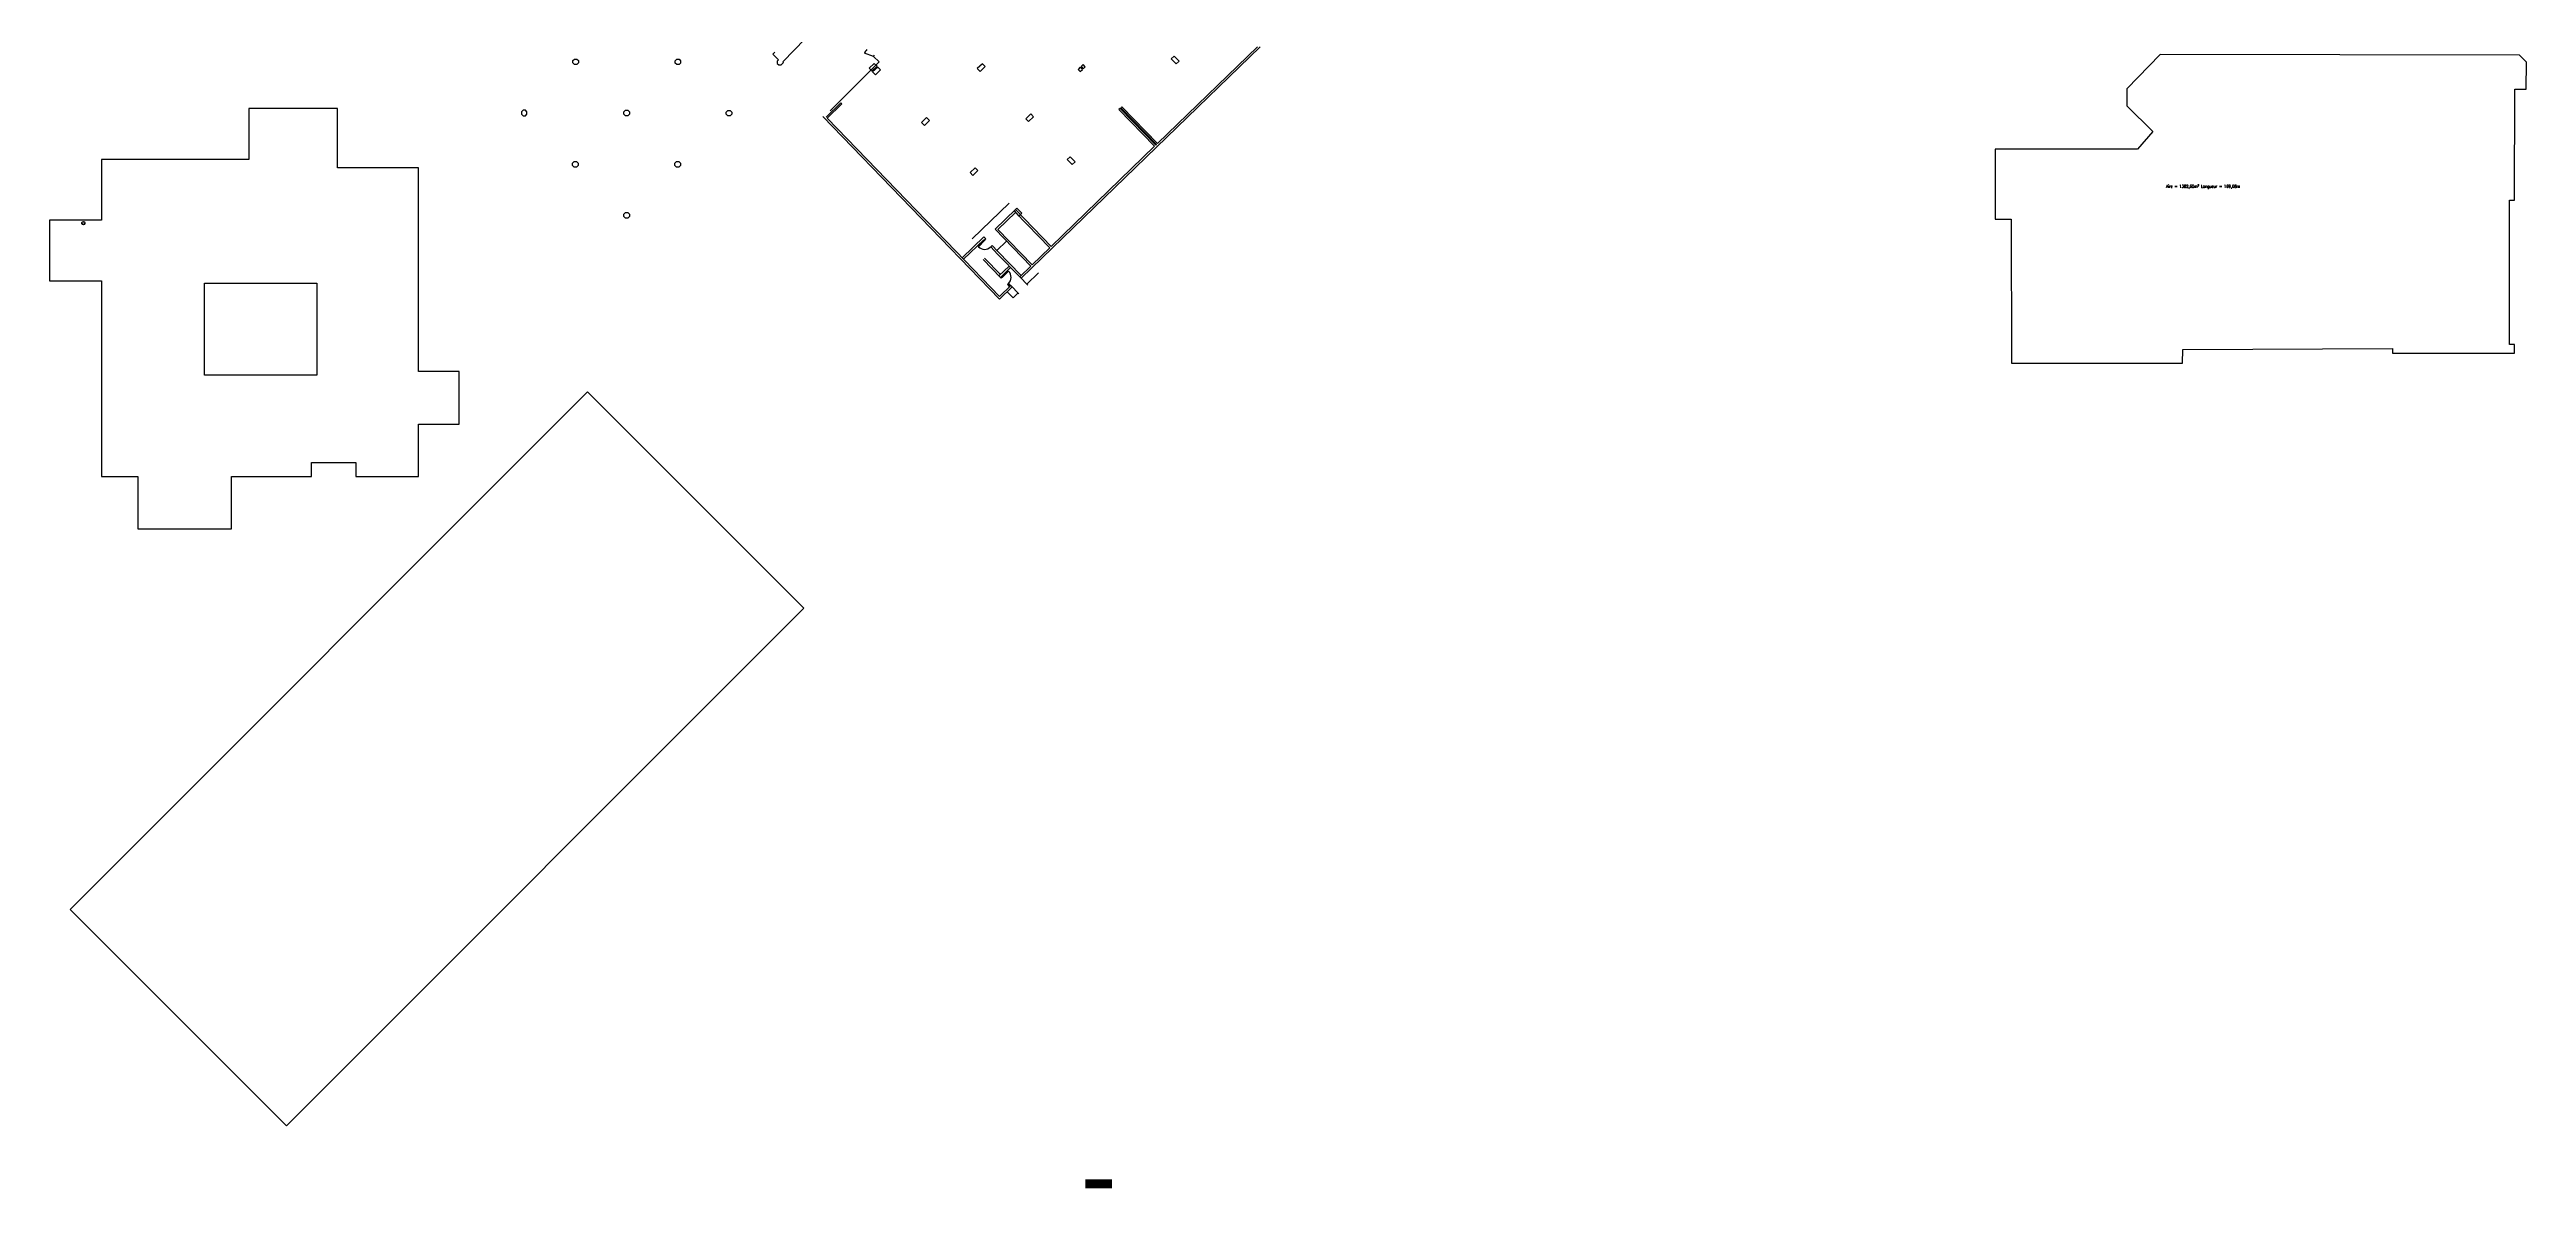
# Model space of a CAD drawing. Header units: metres. Extents: x -170671 to 7046476, y -35663801 to 566855.
# Drawn here: x 17481 to 42128, y -3397 to 7933 of the extents above; entities that cross this region are included whole.
import ezdxf

# ---------------------------------------------------------------- set-up
doc = ezdxf.new("R2010")
doc.units = ezdxf.units.M
doc.header["$LTSCALE"] = 100
for name, color, linetype in [('0-mur', 250, 'Continuous'), ('0-porte', 6, 'Continuous'), ('04-Mur cloisons existant', 253, 'Continuous'), ('1-BATI', 2, 'Continuous'), ('1-CARTOUCHE', 7, 'Continuous'), ('1-mur', 250, 'Continuous')]:
    doc.layers.add(name, color=color, linetype=linetype)
doc.styles.add('COT', font='ROMANS.SHX', dxfattribs={"width": 0.8})

msp = doc.modelspace()

# ---------------------------------------------------------------- hatches: boundary and pattern name
at = {"layer": '04-Mur cloisons existant'}
msp.add_hatch(color=256, dxfattribs=at).paths.add_polyline_path([(27789.715, -3306.82), (28054.406, -3306.82), (28054.406, -3397.417), (27789.715, -3397.417)])

# ---------------------------------------------------------------- linework, layer by layer
at = {"layer": '0-mur', "color": 0}
for p, q in [((24777.1, 7810.869), (25223.916, 8268.003)), ((24677.998, 7885.884), (24697.912, 7905.844)), ((27148.871, 5657.389), (29528.081, 7958.947)), ((28506.423, 6998.449), (29499.803, 7959.424)), ((24733.704, 7830.236), (24677.998, 7885.884)), ((24733.704, 7830.236), (24721.97, 7818.433)), ((24721.97, 7818.433), (24721.993, 7796.031)), ((24721.993, 7796.031), (24737.846, 7780.226)), ((24737.846, 7780.226), (24760.26, 7780.22)), ((24760.26, 7780.22), (24784.047, 7804.04)), ((24784.047, 7804.04), (24777.1, 7810.869)), ((25737.206, 7809.64), (25250.724, 7324.867)), ((25687.496, 7795.233), (25637.178, 7746.596)), ((25637.178, 7746.596), (25664.989, 7717.843)), ((25664.989, 7717.843), (25715.308, 7766.48)), ((25722.262, 7759.304), (25671.953, 7710.619)), ((25671.953, 7710.619), (25699.755, 7681.914)), ((25681.305, 7865.448), (25691.786, 7876.205)), ((25681.305, 7865.448), (25737.206, 7809.64)), ((25715.308, 7766.48), (25687.496, 7795.233)), ((25699.755, 7681.914), (25750.074, 7730.551)), ((25750.074, 7730.551), (25722.262, 7759.304)), ((26763.771, 7792.205), (26713.453, 7743.569)), ((26713.453, 7743.569), (26741.264, 7714.816)), ((26741.264, 7714.816), (26791.583, 7763.452)), ((26791.583, 7763.452), (26763.771, 7792.205)), ((27738.332, 7756.519), (27716.763, 7735.681)), ((27716.763, 7735.681), (27737.627, 7714.105)), ((27737.627, 7714.105), (27759.191, 7734.942)), ((27759.191, 7734.942), (27738.332, 7756.519)), ((27767.082, 7784.318), (27745.519, 7763.481)), ((27745.519, 7763.481), (27766.377, 7741.904)), ((27766.377, 7741.904), (27787.937, 7762.789)), ((27787.937, 7762.789), (27767.082, 7784.318)), ((28672.444, 7868.605), (28643.7, 7840.808)), ((28643.7, 7840.808), (28692.355, 7790.524)), ((28721.11, 7818.324), (28672.444, 7868.605)), ((28692.355, 7790.524), (28721.11, 7818.324)), ((25354.744, 7403.795), (25207.791, 7261.623)), ((25354.744, 7403.795), (25365.171, 7393.031)), ((25176.033, 7265.688), (26933.417, 5449.007)), ((25218.218, 7250.858), (25365.171, 7393.031)), ((25218.218, 7250.858), (26499.781, 5926.014)), ((26209.282, 7255.861), (26158.973, 7207.177)), ((26158.973, 7207.177), (26186.785, 7178.424)), ((26186.785, 7178.424), (26237.094, 7227.108)), ((26237.094, 7227.108), (26209.282, 7255.861)), ((27245.764, 7293.933), (27195.445, 7245.297)), ((27195.445, 7245.297), (27223.257, 7216.543)), ((27223.257, 7216.543), (27273.566, 7265.228)), ((27273.566, 7265.228), (27245.764, 7293.933)), ((27448.354, 5974.964), (28477.674, 6970.651)), ((28488.458, 6981.07), (28495.645, 6988.031)), ((26691.275, 6757.589), (26640.965, 6708.905)), ((26640.965, 6708.905), (26668.777, 6680.152)), ((26668.777, 6680.152), (26719.086, 6728.836)), ((26719.086, 6728.836), (26691.275, 6757.589)), ((27637.468, 6867.457), (27608.712, 6839.657)), ((27608.712, 6839.657), (27657.389, 6789.328)), ((27686.138, 6817.126), (27637.468, 6867.457)), ((27657.389, 6789.328), (27686.138, 6817.126)), ((27031.186, 6406.214), (26663.684, 6050.659)), ((27108.14, 6355.407), (27079.391, 6327.608)), ((27079.391, 6327.608), (27128.061, 6277.277)), ((27093.301, 6313.208), (27433.981, 5961.04)), ((27093.773, 6341.484), (27448.354, 5974.964)), ((27156.816, 6305.077), (27108.14, 6355.407)), ((27128.061, 6277.277), (27156.816, 6305.077)), ((26499.781, 5926.014), (26933.883, 5477.283)), ((26562.081, 5861.626), (26777.526, 6070.055)), ((26575.983, 5847.273), (26777.054, 6041.779)), ((26777.054, 6041.779), (26784.007, 6034.603)), ((26777.526, 6070.055), (26798.39, 6048.479)), ((26784.007, 6034.603), (26798.39, 6048.479)), ((26846.588, 5969.872), (26860.961, 5983.795)), ((27004.71, 6027.188), (26908.769, 5934.388)), ((27149.343, 5685.666), (26915.716, 5927.211)), ((26942.532, 5666.527), (26770.068, 5844.8)), ((26943.004, 5694.803), (26784.441, 5858.724)), ((27134.96, 5671.79), (26915.26, 5898.888)), ((26928.631, 5680.879), (27030.676, 5779.579)), ((26942.532, 5666.527), (27044.577, 5765.226)), ((26949.643, 5659.183), (26960.428, 5669.602)), ((26953.316, 5676.946), (26960.428, 5669.602)), ((26960.428, 5669.602), (26962.517, 5667.43)), ((27134.96, 5671.79), (27245.275, 5778.514)), ((27134.96, 5671.79), (27215.611, 5588.41)), ((27206.529, 5597.799), (27322.835, 5710.301)), ((26933.417, 5449.007), (27061.199, 5572.613)), ((26933.883, 5477.283), (27047.297, 5586.966)), ((26942.532, 5666.527), (26949.643, 5659.183)), ((27068.951, 5464.718), (27011.293, 5524.308)), ((27012.224, 5594.452), (27022.999, 5604.919)), ((27012.224, 5594.452), (27032.915, 5573.09)), ((27022.999, 5604.919), (27043.699, 5583.509)), ((27047.297, 5586.966), (27127.954, 5503.587)), ((27118.866, 5512.976), (27068.951, 5464.718))]:
    msp.add_line(p, q, dxfattribs=at)
at = {"layer": '0-mur', "color": 0, "extrusion": (0, 0, -1)}
for points in [[(-22687.791, 7799.726), (-22687.779, 7822.728), (-22704.032, 7839.018), (-22727.033, 7839.031), (-22743.303, 7822.761), (-22743.315, 7799.759), (-22727.052, 7783.516), (-22704.051, 7783.504), (-22687.791, 7799.726)], [(-23705.71, 7799.286), (-23705.697, 7822.288), (-23721.95, 7838.579), (-23744.962, 7838.543), (-23761.221, 7822.321), (-23761.233, 7799.32), (-23744.98, 7783.029), (-23721.979, 7783.017), (-23705.71, 7799.286)], [(-23196.388, 7290.435), (-23196.376, 7313.436), (-23212.638, 7329.679), (-23235.64, 7329.691), (-23251.909, 7313.421), (-23251.922, 7290.42), (-23235.659, 7274.177), (-23212.657, 7274.165), (-23196.388, 7290.435)], [(-24213.906, 7288.82), (-24213.894, 7311.821), (-24230.157, 7328.064), (-24253.158, 7328.076), (-24269.428, 7311.807), (-24269.44, 7288.805), (-24253.177, 7272.562), (-24230.176, 7272.55), (-24213.906, 7288.82)], [(-22686.591, 6780.442), (-22686.585, 6803.445), (-22702.847, 6819.688), (-22725.843, 6819.699), (-22742.109, 6803.478), (-22742.115, 6780.475), (-22725.868, 6764.185), (-22702.866, 6764.173), (-22686.591, 6780.442)], [(-23705.018, 6779.108), (-23705.012, 6802.111), (-23721.259, 6818.401), (-23744.26, 6818.413), (-23760.536, 6802.144), (-23760.542, 6779.141), (-23744.279, 6762.898), (-23721.284, 6762.887), (-23705.018, 6779.108)], [(-23196.275, 6271.567), (-23196.263, 6294.568), (-23212.516, 6310.859), (-23235.517, 6310.871), (-23251.787, 6294.601), (-23251.799, 6271.6), (-23235.536, 6255.357), (-23212.535, 6255.345), (-23196.275, 6271.567)]]:
    msp.add_lwpolyline(points, close=True, dxfattribs=at)
at = {"layer": '0-mur', "color": 0}
for points in [[(25637.178, 7746.596), (25664.989, 7717.843), (25715.308, 7766.48), (25687.496, 7795.233), (25637.178, 7746.596)], [(25671.953, 7710.619), (25699.755, 7681.914), (25750.074, 7730.551), (25722.262, 7759.304), (25671.953, 7710.619)], [(26713.453, 7743.569), (26741.264, 7714.816), (26791.583, 7763.452), (26763.771, 7792.205), (26713.453, 7743.569)], [(27737.627, 7714.105), (27759.191, 7734.942), (27738.332, 7756.519), (27716.763, 7735.681)], [(27767.082, 7784.318), (27745.519, 7763.481), (27766.377, 7741.904), (27787.937, 7762.789)], [(28672.444, 7868.605), (28643.7, 7840.808), (28692.355, 7790.524), (28721.11, 7818.324), (28672.444, 7868.605)], [(22231.956, 7290.451), (22231.939, 7312.854), (22216.07, 7328.706), (22193.666, 7328.663), (22177.837, 7312.806), (22177.86, 7290.404), (22193.723, 7274.551), (22216.127, 7274.593), (22231.956, 7290.451)], [(26158.973, 7207.177), (26186.785, 7178.424), (26237.094, 7227.108), (26209.282, 7255.861), (26158.973, 7207.177)], [(27195.445, 7245.297), (27223.257, 7216.543), (27273.566, 7265.228), (27245.764, 7293.933), (27195.445, 7245.297)], [(26640.965, 6708.905), (26668.777, 6680.152), (26719.086, 6728.836), (26691.275, 6757.589), (26640.965, 6708.905)], [(27637.468, 6867.457), (27608.712, 6839.657), (27657.389, 6789.328), (27686.138, 6817.126), (27637.468, 6867.457)], [(27108.14, 6355.407), (27079.391, 6327.608), (27128.061, 6277.277), (27156.816, 6305.077), (27108.14, 6355.407)]]:
    msp.add_lwpolyline(points, close=True, dxfattribs=at)
for points in [[(28488.458, 6981.07), (28133.868, 7347.638), (28123.083, 7337.219), (28477.674, 6970.651)], [(28506.423, 6998.449), (28151.833, 7365.017), (28141.054, 7354.6), (28495.645, 6988.031)], [(27093.773, 6341.484), (26890.694, 6145.034), (27245.275, 5778.514)], [(27093.301, 6313.208), (26918.962, 6144.604), (27259.651, 5792.388), (27433.981, 5961.04)], [(26846.588, 5969.872), (26915.26, 5898.888)], [(26860.961, 5983.795), (26915.716, 5927.211)]]:
    msp.add_lwpolyline(points, dxfattribs=at)
at = {"layer": '0-porte', "color": 0}
for p, q in [((25681.305, 7865.448), (25590.966, 7897.948)), ((26721.478, 5974.117), (26784.007, 6034.603)), ((26723.561, 5971.944), (26721.478, 5974.117)), ((26786.097, 6032.431), (26723.561, 5971.944)), ((26784.007, 6034.603), (26786.097, 6032.431)), ((27022.957, 5730.088), (26960.428, 5669.602)), ((26962.517, 5667.43), (27025.047, 5727.916)), ((27025.047, 5727.916), (27022.957, 5730.088))]:
    msp.add_line(p, q, dxfattribs=at)
for centre, radius, start, end in [((25681.305, 7865.448), 96, 135.0430506, 160.2242411), ((26786.097, 6032.431), 87, 224.0490382, 314.0490382), ((26962.517, 5667.43), 87, 314.0490382, 44.0490382)]:
    msp.add_arc(centre, radius, start, end, dxfattribs=at)
at = {"layer": '1-BATI', "color": 0}
msp.add_line((19838.663, -2773.15), (24988.313, 2376.499), dxfattribs=at)
at = {"layer": '1-BATI'}
msp.add_line((17686.318, -620.805), (19838.663, -2773.15), dxfattribs=at)
msp.add_line((17686.318, -620.805), (19838.663, -2773.15), dxfattribs=at)
at = {"layer": '1-BATI', "color": 0}
for points in [[(19466.171, 6837.764), (18360.829, 6837.858), (17999.232, 6837.888), (17999.238, 6235.544), (17481.471, 6235.599), (17481.471, 5633.304), (17999.226, 5633.304), (17999.208, 3685.849), (18360.792, 3685.837), (18360.762, 3163.889), (19292.073, 3163.867), (19292.049, 3685.813), (20086.537, 3685.849), (20086.537, 3826.407), (20528.486, 3826.407), (20528.493, 3685.819), (21151.198, 3685.849), (21151.216, 4207.779), (21556.52, 4207.798), (21556.551, 4729.776), (21151.222, 4729.801), (21151.246, 6757.377), (20345.869, 6757.456), (20345.877, 7346.042), (19466.182, 7346.055), (19466.182, 7346.055)], [(19023.62, 5610.458), (20142.356, 5610.458), (20142.356, 4694.336), (19023.62, 4694.336)], [(19023.62, 5610.458), (20142.356, 5610.458), (20142.356, 4694.336), (19023.62, 4694.336)]]:
    msp.add_lwpolyline(points, close=True, dxfattribs=at)
msp.add_lwpolyline([(24988.313, 2376.499), (22835.97, 4529.012), (17686.318, -620.805)], dxfattribs=at)
at = {"layer": '1-CARTOUCHE', "linetype": 'Continuous'}
msp.add_lwpolyline([(37003.968, 4814.771), (38706.225, 4814.771), (38710.426, 4949.583), (40795.481, 4959.583), (40795.481, 4911.583), (42008.975, 4911.583), (42008.975, 4999.587), (41958.972, 4997.587), (41960.972, 6436.086), (42009.472, 6436.086), (42010.975, 7539.56), (42125.907, 7539.581), (42128.096, 7808.447), (42057.652, 7878.311), (38481.826, 7885.349), (38152.406, 7542.048), (38152.569, 7374.039), (38409.519, 7119.367), (38256.462, 6942.371), (36842.079, 6941), (36842.231, 6244.19), (36999.782, 6244.19), (37003.968, 4814.771)], dxfattribs=at)
at = {"layer": '1-mur', "color": 0}
for centre in [(17818.053, 6208.835), (17818.053, 6203.835)]:
    msp.add_circle(centre, 15, dxfattribs=at)

# ---------------------------------------------------------------- texts
at = {"layer": '1-CARTOUCHE', "linetype": 'Continuous', "insert": (38542.355, 6587.833), "char_height": 30, "attachment_point": 1, "style": 'COT'}
msp.add_mtext_dynamic_manual_height_columns('Aire = 1382,60m² Longueur = 169,08m', width=2399.85209, gutter_width=150, heights=[0], dxfattribs=at)

doc.saveas('drawing.dxf')
